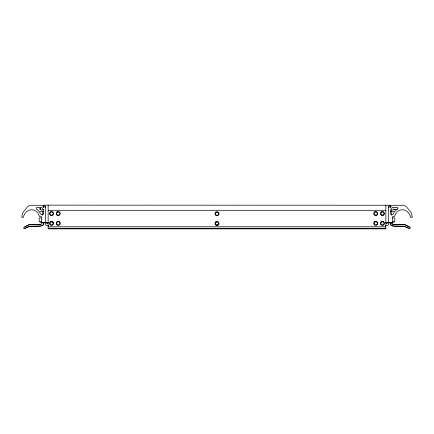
<?xml version="1.0" encoding="UTF-8"?>
<svg xmlns="http://www.w3.org/2000/svg" width="434" height="434" viewBox="0 0 434 434"><rect width="100%" height="100%" fill="white"/><g stroke="black" fill="none" stroke-linecap="round" stroke-linejoin="round"><path stroke-width="0.65" d="M391.69 211.553L391.69 209.568M43.964 205.906L43.834 207.468L43.487 207.468L42.651 205.694L41.55 205.266L30.868 205.266L28.986 205.683L27.461 206.855L22.747 212.828L21.727 216.94L22.091 217.505L23.365 217.515C24.217 212.66 28.666 208.548 33.83 210.072A7.573 7.573 0 0 1 38.436 214.043L39.586 216.544L41.328 216.544L41.328 222.772L45.483 222.772L45.293 205.906L43.964 205.906L43.644 207.013L43.232 206.747L43.617 205.239L45.733 205.141L390.383 205.239L390.768 206.747L390.356 207.013L390.036 205.906L388.707 205.906L388.853 207.202L388.517 207.523L388.517 222.772L392.672 222.772L392.672 216.544L394.414 216.544L395.564 214.043A7.573 7.573 0 0 1 400.17 210.072C405.334 208.548 409.783 212.66 410.635 217.515L411.909 217.505L412.273 216.94L411.253 212.828L406.539 206.855L405.014 205.683L403.132 205.266L392.45 205.266L391.349 205.694L390.513 207.468L390.166 207.468L390.036 205.906M393.86 208.249L393.904 207.875M43.905 223.043L43.405 224.638L40.915 226.076L29.344 226.26L24.998 228.387L23.979 228.479L23.61 227.573L28.986 224.693L40.481 224.514L42.087 223.586M45.293 206.823L45.093 207.354L45.483 207.642M43.905 223.548L42.852 225.376C37.102 227.508 30.32 224.622 24.998 228.387M49.877 223.347L50.724 221.877L52.422 221.877L53.268 223.347L52.422 224.823L50.724 224.823L49.877 223.347L50.724 221.882M216.159 222.051L215.313 223.526L216.159 224.996L217.857 224.996L218.703 223.526L217.857 222.051L216.159 222.056M218.703 223.521L217.857 224.986L216.159 224.986M48.337 205.239L48.619 205.266M385.381 205.266L385.663 205.239M388.517 207.642L388.907 207.354L388.707 206.823M391.793 210.365L393.405 209.47L397.24 209.454M24.402 226.928L29.073 224.779L35.501 224.622M36.787 224.595L40.65 224.497M393.915 209.448L396.54 209.443M43.492 209.568L42.516 209.568M48.152 210.311L385.848 210.311M39.933 211.347L43.839 211.347M390.161 211.347L394.067 211.347M41.328 217.906L39.19 217.906L39.19 221.703L41.328 221.703M392.672 217.906L394.81 217.906L394.81 221.703L392.672 221.703M39.933 222.626L46.519 222.561L46.915 223.152L47.707 223.098L48.152 222.327L47.539 223.174L45.575 222.751L45.483 224.259A1.188 1.188 0 0 0 46.671 225.447L48.597 225.447M394.067 222.626L387.481 222.561L387.085 223.152L386.293 223.098L385.848 222.327L386.461 223.174L388.425 222.751L388.517 224.259A1.188 1.188 0 0 1 387.329 225.447L385.403 225.447M48.152 226.776L385.848 226.776M48.152 228.262L385.848 228.262M404.016 226.25L393.085 226.076L390.595 224.638L390.095 223.043M390.095 223.548L391.148 225.376L393.047 226.071L404.553 226.353L408.709 228.306L410.021 228.479L410.39 227.573L405.014 224.693L393.519 224.514L391.913 223.586M409.598 226.928L404.927 224.779L393.35 224.497L392.227 224.09L391.674 223.119M404.656 226.26L409.002 228.387M40.595 209.47L42.206 210.365M52.422 221.882L53.268 223.353M391.262 211.347L391.262 215.329M385.848 205.266L385.848 228.859L48.152 228.859L48.152 205.266M42.738 211.347L42.738 215.329M40.14 208.249L40.085 209.448L40.096 207.875L40.14 208.249M397.869 208L397.685 208.814L395.591 210.463L394.126 212.324L393.177 214.25L392.618 214.716L390.763 214.396L390.595 209.638L392.162 207.664L392.846 207.343L397.012 207.343L397.869 208M43.405 213.87L42.792 214.716L41.382 214.716L40.823 214.25L38.409 210.463L36.315 208.814L36.451 207.528L41.154 207.343L41.838 207.664L43.405 209.638L43.405 213.87M50.724 212.085L49.877 213.561L50.724 215.031L52.422 215.025L53.268 213.555L52.422 212.085L50.724 212.09M57.402 212.085L56.55 213.561L57.402 215.031L59.095 215.025L59.946 213.555L59.095 212.085L57.402 212.09M57.402 221.877L56.55 223.353L57.402 224.823L59.095 224.817L59.946 223.347L59.095 221.877L57.402 221.882M216.159 212.259L215.313 213.734L216.159 215.199L217.857 215.193L218.703 213.729L217.857 212.259L216.159 212.264M374.916 212.085L374.065 213.561L374.916 215.031L376.609 215.025L377.461 213.555L376.609 212.085L374.916 212.09M374.916 221.877L374.065 223.353L374.916 224.823L376.609 224.817L377.461 223.347L376.609 221.877L374.916 221.882M381.594 212.085L380.743 213.561L381.594 215.031L383.287 215.025L384.133 213.555L383.287 212.085L381.594 212.09M381.594 221.877L380.743 223.353L381.594 224.823L383.287 224.817L384.133 223.347L383.287 221.877L381.594 221.882M50.36 211.917L49.617 212.942L49.617 214.206L50.36 215.231L51.565 215.622L52.769 215.231L53.512 214.206L53.512 212.942L52.769 211.917L51.565 211.526L50.36 211.917M57.038 211.917L56.295 212.942L56.295 214.206L57.038 215.231L58.243 215.622L59.447 215.231L60.19 214.206L60.19 212.942L59.447 211.917L58.243 211.526L57.038 211.917M50.36 221.709L49.617 222.734L49.617 223.998L50.36 225.024L51.565 225.414L52.769 225.024L53.512 223.998L53.512 222.734L52.769 221.709L51.565 221.318L50.36 221.709M57.038 221.709L56.295 222.734L56.295 223.998L57.038 225.024L58.243 225.414L59.447 225.024L60.19 223.998L60.19 222.734L59.447 221.709L58.243 221.318L57.038 221.709M215.796 212.09L215.052 213.116L215.052 214.38L215.796 215.405L217 215.796L218.204 215.405L218.948 214.38L218.948 213.116L218.204 212.09L217 211.7L215.796 212.09M215.796 221.882L215.052 222.908L215.052 224.172L215.796 225.197L217 225.588L218.204 225.197L218.948 224.172L218.948 222.908L218.204 221.882L217 221.492L215.796 221.882M374.553 211.917L373.81 212.942L373.81 214.206L374.553 215.231L375.757 215.622L376.962 215.231L377.705 214.206L377.705 212.942L376.962 211.917L375.757 211.526L374.553 211.917M381.231 211.917L380.488 212.942L380.488 214.206L381.231 215.231L382.435 215.622L383.634 215.231L384.383 214.206L384.383 212.942L383.634 211.917L382.435 211.526L381.231 211.917M374.553 221.709L373.81 222.734L373.81 223.998L374.553 225.024L375.757 225.414L376.962 225.024L377.705 223.998L377.705 222.734L376.962 221.709L375.757 221.318L374.553 221.709M381.231 221.709L380.488 222.734L380.488 223.998L381.231 225.024L382.435 225.414L383.634 225.024L384.383 223.998L384.383 222.734L383.634 221.709L382.435 221.318L381.231 221.709"/></g></svg>
